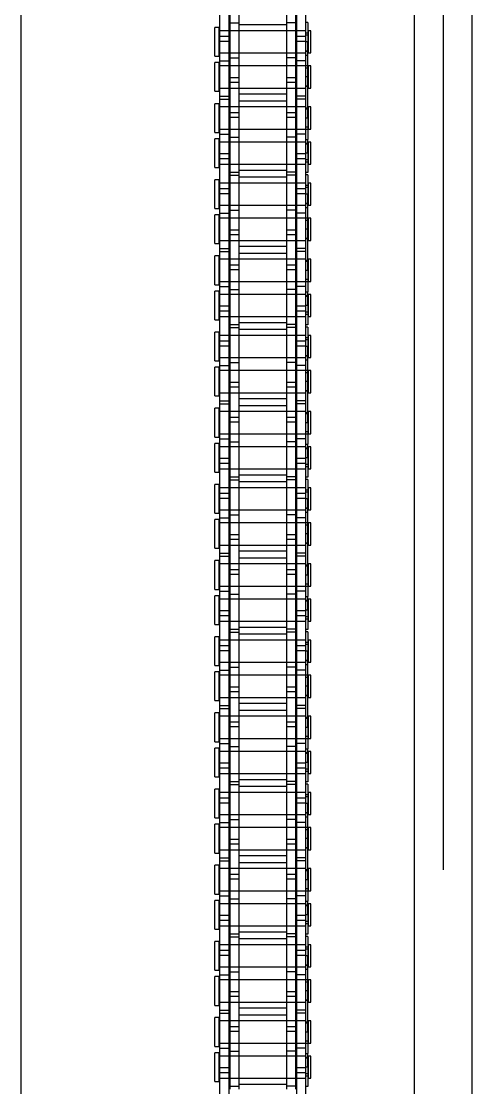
# Model space of a CAD drawing. Header units: metres. Extents: x 0 to 63075, y 0 to 44550.
# Drawn here: x 14315.1 to 14390.1, y 27746.5 to 27924.3 of the extents above; entities that cross this region are included whole.
import ezdxf

# ---------------------------------------------------------------- set-up
doc = ezdxf.new("R2010")
doc.units = ezdxf.units.M
doc.header["$LTSCALE"] = 75
doc.linetypes.add('HIDDEN2', pattern=[4.7625, 3.175, -1.5875])
for name, color, linetype in [('SDM', 7, 'Continuous'), ('SL4', 4, 'Continuous'), ('ST1', 7, 'HIDDEN2')]:
    doc.layers.add(name, color=color, linetype=linetype)

# ---------------------------------------------------------------- blocks, each defined once
blk = doc.blocks.new('A$Ca53c419a')
at = {"layer": 'SL4'}
for p, q in [((1009.76, 281.24), (2334.74, 281.24)), ((1009.76, 215.76), (2334.74, 215.76)), ((2334.74, 206.23), (1009.76, 206.23))]:
    blk.add_line(p, q, dxfattribs=at)
at = {"layer": 'ST1'}
for p, q in [((1346.93, 249), (1351.73, 249)), ((1346.93, 249), (1346.93, 248.34)), ((1351.73, 248.34), (1351.73, 249)), ((1352.78, 249), (1357.58, 249)), ((1352.78, 249), (1352.78, 248.34)), ((1357.58, 248.34), (1357.58, 249)), ((1359.63, 249), (1364.43, 249)), ((1359.63, 249), (1359.63, 248.34)), ((1364.43, 248.34), (1364.43, 249)), ((1365.48, 249), (1370.28, 249)), ((1365.48, 249), (1365.48, 248.34)), ((1370.28, 248.34), (1370.28, 249)), ((1372.33, 249), (1377.13, 249)), ((1372.33, 249), (1372.33, 248.34)), ((1377.13, 248.34), (1377.13, 249)), ((1378.18, 249), (1382.98, 249)), ((1378.18, 249), (1378.18, 248.34)), ((1382.98, 248.34), (1382.98, 249)), ((1385.03, 249), (1389.83, 249)), ((1385.03, 249), (1385.03, 248.34)), ((1389.83, 248.34), (1389.83, 249)), ((1390.88, 249), (1395.68, 249)), ((1390.88, 249), (1390.88, 248.34)), ((1395.68, 248.34), (1395.68, 249)), ((1397.73, 249), (1402.53, 249)), ((1397.73, 249), (1397.73, 248.34)), ((1402.53, 248.34), (1402.53, 249)), ((1403.58, 249), (1408.38, 249)), ((1403.58, 249), (1403.58, 248.34)), ((1408.38, 248.34), (1408.38, 249)), ((1410.43, 249), (1415.23, 249)), ((1410.43, 249), (1410.43, 248.34)), ((1415.23, 248.34), (1415.23, 249)), ((1416.28, 249), (1421.08, 249)), ((1416.28, 249), (1416.28, 248.34)), ((1421.08, 248.34), (1421.08, 249)), ((1423.13, 249), (1427.93, 249)), ((1423.13, 249), (1423.13, 248.34)), ((1427.93, 248.34), (1427.93, 249)), ((1428.98, 249), (1433.78, 249)), ((1428.98, 249), (1428.98, 248.34)), ((1433.78, 248.34), (1433.78, 249)), ((1435.83, 249), (1440.63, 249)), ((1435.83, 249), (1435.83, 248.34)), ((1440.63, 248.34), (1440.63, 249)), ((1441.68, 249), (1446.48, 249)), ((1441.68, 249), (1441.68, 248.34)), ((1446.48, 248.34), (1446.48, 249)), ((1448.53, 249), (1453.33, 249)), ((1448.53, 249), (1448.53, 248.34)), ((1453.33, 248.34), (1453.33, 249)), ((1454.38, 249), (1459.18, 249)), ((1454.38, 249), (1454.38, 248.34)), ((1459.18, 248.34), (1459.18, 249)), ((1461.23, 249), (1466.03, 249)), ((1461.23, 249), (1461.23, 248.34)), ((1466.03, 248.34), (1466.03, 249)), ((1467.08, 249), (1471.88, 249)), ((1467.08, 249), (1467.08, 248.34)), ((1471.88, 248.34), (1471.88, 249)), ((1473.93, 249), (1478.73, 249)), ((1473.93, 249), (1473.93, 248.34)), ((1478.73, 248.34), (1478.73, 249)), ((1479.78, 249), (1484.58, 249)), ((1479.78, 249), (1479.78, 248.34)), ((1484.58, 248.34), (1484.58, 249)), ((1486.63, 249), (1491.43, 249)), ((1486.63, 249), (1486.63, 248.34)), ((1491.43, 248.34), (1491.43, 249)), ((1492.48, 249), (1497.28, 249)), ((1492.48, 249), (1492.48, 248.34)), ((1497.28, 248.34), (1497.28, 249)), ((1499.33, 249), (1504.13, 249)), ((1499.33, 249), (1499.33, 248.34)), ((1504.13, 248.34), (1504.13, 249)), ((1505.18, 249), (1509.97, 249)), ((1505.18, 249), (1505.18, 248.34)), ((1509.97, 248.34), (1509.97, 249)), ((1512.03, 249), (1516.83, 249)), ((1512.03, 249), (1512.03, 248.34)), ((1516.83, 248.34), (1516.83, 249)), ((1517.88, 249), (1522.67, 249)), ((1517.88, 249), (1517.88, 248.34)), ((1522.67, 248.34), (1522.67, 249)), ((1339.3, 248.16), (1348.4, 248.16)), ((1351.73, 248.34), (1346.93, 248.34)), ((1347.48, 248.34), (1347.48, 233.84)), ((1347.48, 248.16), (1347.48, 246.64)), ((1348.4, 248.16), (1349.26, 248.16)), ((1348.4, 246.64), (1348.4, 248.16)), ((1349.26, 248.16), (1358.35, 248.16)), ((1349.26, 248.16), (1349.26, 246.64)), ((1351.17, 233.84), (1351.17, 248.34)), ((1351.17, 246.64), (1351.17, 248.16)), ((1352.5, 248.16), (1352.5, 246.64)), ((1357.58, 248.34), (1352.78, 248.34)), ((1353.33, 248.34), (1353.33, 233.84)), ((1353.33, 248.16), (1353.33, 246.64)), ((1357.02, 233.84), (1357.02, 248.34)), ((1357.02, 246.64), (1357.02, 248.16)), ((1358.35, 248.16), (1358.35, 246.64)), ((1358.35, 248.16), (1364.7, 248.16)), ((1358.85, 248.16), (1358.85, 246.64)), ((1364.43, 248.34), (1359.63, 248.34)), ((1360.18, 248.34), (1360.18, 233.84)), ((1360.18, 248.16), (1360.18, 246.64)), ((1363.87, 233.84), (1363.87, 248.34)), ((1363.87, 246.64), (1363.87, 248.16)), ((1364.7, 248.16), (1364.7, 246.64)), ((1364.7, 248.16), (1373.8, 248.16)), ((1370.28, 248.34), (1365.48, 248.34)), ((1366.03, 248.34), (1366.03, 233.84)), ((1366.03, 248.16), (1366.03, 246.64)), ((1367.95, 246.64), (1367.95, 248.16)), ((1368.81, 248.16), (1368.81, 246.64)), ((1369.72, 233.84), (1369.72, 248.34)), ((1369.72, 246.64), (1369.72, 248.16)), ((1377.13, 248.34), (1372.33, 248.34)), ((1372.88, 248.34), (1372.88, 233.84)), ((1372.88, 248.16), (1372.88, 246.64)), ((1373.8, 248.16), (1374.66, 248.16)), ((1373.8, 246.64), (1373.8, 248.16)), ((1374.66, 248.16), (1383.75, 248.16)), ((1374.66, 248.16), (1374.66, 246.64)), ((1376.57, 233.84), (1376.57, 248.34)), ((1376.57, 246.64), (1376.57, 248.16)), ((1377.9, 248.16), (1377.9, 246.64)), ((1382.98, 248.34), (1378.18, 248.34)), ((1378.73, 248.34), (1378.73, 233.84)), ((1378.73, 248.16), (1378.73, 246.64)), ((1382.42, 233.84), (1382.42, 248.34)), ((1382.42, 246.64), (1382.42, 248.16)), ((1383.75, 248.16), (1383.75, 246.64)), ((1383.75, 248.16), (1390.1, 248.16)), ((1384.25, 248.16), (1384.25, 246.64)), ((1389.83, 248.34), (1385.03, 248.34)), ((1385.58, 248.34), (1385.58, 233.84)), ((1385.58, 248.16), (1385.58, 246.64)), ((1389.27, 233.84), (1389.27, 248.34)), ((1389.27, 246.64), (1389.27, 248.16)), ((1390.1, 248.16), (1390.1, 246.64)), ((1390.1, 248.16), (1399.2, 248.16)), ((1395.68, 248.34), (1390.88, 248.34)), ((1391.43, 248.34), (1391.43, 233.84)), ((1391.43, 248.16), (1391.43, 246.64)), ((1393.35, 246.64), (1393.35, 248.16)), ((1394.21, 248.16), (1394.21, 246.64)), ((1395.12, 233.84), (1395.12, 248.34)), ((1395.12, 246.64), (1395.12, 248.16)), ((1402.53, 248.34), (1397.73, 248.34)), ((1398.28, 248.34), (1398.28, 233.84)), ((1398.28, 248.16), (1398.28, 246.64)), ((1399.2, 248.16), (1400.06, 248.16)), ((1399.2, 246.64), (1399.2, 248.16)), ((1400.06, 248.16), (1409.15, 248.16)), ((1400.06, 248.16), (1400.06, 246.64)), ((1401.97, 233.84), (1401.97, 248.34)), ((1401.97, 246.64), (1401.97, 248.16)), ((1403.3, 248.16), (1403.3, 246.64)), ((1408.38, 248.34), (1403.58, 248.34)), ((1404.13, 248.34), (1404.13, 233.84)), ((1404.13, 248.16), (1404.13, 246.64)), ((1407.82, 233.84), (1407.82, 248.34)), ((1407.82, 246.64), (1407.82, 248.16)), ((1409.15, 248.16), (1409.15, 246.64)), ((1409.15, 248.16), (1415.5, 248.16)), ((1409.65, 248.16), (1409.65, 246.64)), ((1415.23, 248.34), (1410.43, 248.34)), ((1410.98, 248.34), (1410.98, 233.84)), ((1410.98, 248.16), (1410.98, 246.64)), ((1414.67, 233.84), (1414.67, 248.34)), ((1414.67, 246.64), (1414.67, 248.16)), ((1415.5, 248.16), (1415.5, 246.64)), ((1415.5, 248.16), (1424.6, 248.16)), ((1421.08, 248.34), (1416.28, 248.34)), ((1416.83, 248.34), (1416.83, 233.84)), ((1416.83, 248.16), (1416.83, 246.64)), ((1418.75, 246.64), (1418.75, 248.16)), ((1419.61, 248.16), (1419.61, 246.64)), ((1420.52, 233.84), (1420.52, 248.34)), ((1420.52, 246.64), (1420.52, 248.16)), ((1427.93, 248.34), (1423.13, 248.34)), ((1423.68, 248.34), (1423.68, 233.84)), ((1423.68, 248.16), (1423.68, 246.64)), ((1424.6, 248.16), (1425.46, 248.16)), ((1424.6, 246.64), (1424.6, 248.16)), ((1425.46, 248.16), (1434.55, 248.16)), ((1425.46, 248.16), (1425.46, 246.64)), ((1427.37, 233.84), (1427.37, 248.34)), ((1427.37, 246.64), (1427.37, 248.16)), ((1428.7, 248.16), (1428.7, 246.64)), ((1433.78, 248.34), (1428.98, 248.34)), ((1429.53, 248.34), (1429.53, 233.84)), ((1429.53, 248.16), (1429.53, 246.64)), ((1433.22, 233.84), (1433.22, 248.34)), ((1433.22, 246.64), (1433.22, 248.16)), ((1434.55, 248.16), (1434.55, 246.64)), ((1434.55, 248.16), (1440.9, 248.16)), ((1435.05, 248.16), (1435.05, 246.64)), ((1440.63, 248.34), (1435.83, 248.34)), ((1436.38, 248.34), (1436.38, 233.84)), ((1436.38, 248.16), (1436.38, 246.64)), ((1440.07, 233.84), (1440.07, 248.34)), ((1440.07, 246.64), (1440.07, 248.16)), ((1440.9, 248.16), (1440.9, 246.64)), ((1440.9, 248.16), (1450, 248.16)), ((1446.48, 248.34), (1441.68, 248.34)), ((1442.23, 248.34), (1442.23, 233.84)), ((1442.23, 248.16), (1442.23, 246.64)), ((1444.15, 246.64), (1444.15, 248.16)), ((1445.01, 248.16), (1445.01, 246.64)), ((1445.92, 233.84), (1445.92, 248.34)), ((1445.92, 246.64), (1445.92, 248.16)), ((1453.33, 248.34), (1448.53, 248.34)), ((1449.08, 248.34), (1449.08, 233.84)), ((1449.08, 248.16), (1449.08, 246.64)), ((1450, 248.16), (1450.86, 248.16)), ((1450, 246.64), (1450, 248.16)), ((1450.86, 248.16), (1459.95, 248.16)), ((1450.86, 248.16), (1450.86, 246.64)), ((1452.77, 233.84), (1452.77, 248.34)), ((1452.77, 246.64), (1452.77, 248.16)), ((1454.1, 248.16), (1454.1, 246.64)), ((1459.18, 248.34), (1454.38, 248.34)), ((1454.93, 248.34), (1454.93, 233.84)), ((1454.93, 248.16), (1454.93, 246.64)), ((1458.62, 233.84), (1458.62, 248.34)), ((1458.62, 246.64), (1458.62, 248.16)), ((1459.95, 248.16), (1459.95, 246.64)), ((1459.95, 248.16), (1466.3, 248.16)), ((1460.45, 248.16), (1460.45, 246.64)), ((1466.03, 248.34), (1461.23, 248.34)), ((1461.78, 248.34), (1461.78, 233.84)), ((1461.78, 248.16), (1461.78, 246.64)), ((1465.47, 233.84), (1465.47, 248.34)), ((1465.47, 246.64), (1465.47, 248.16)), ((1466.3, 248.16), (1466.3, 246.64)), ((1466.3, 248.16), (1475.4, 248.16)), ((1471.88, 248.34), (1467.08, 248.34)), ((1467.63, 248.34), (1467.63, 233.84)), ((1467.63, 248.16), (1467.63, 246.64)), ((1469.55, 246.64), (1469.55, 248.16)), ((1470.41, 248.16), (1470.41, 246.64)), ((1471.32, 233.84), (1471.32, 248.34)), ((1471.32, 246.64), (1471.32, 248.16)), ((1478.73, 248.34), (1473.93, 248.34)), ((1474.48, 248.34), (1474.48, 233.84)), ((1474.48, 248.16), (1474.48, 246.64)), ((1475.4, 248.16), (1476.26, 248.16)), ((1475.4, 246.64), (1475.4, 248.16)), ((1476.26, 248.16), (1485.35, 248.16)), ((1476.26, 248.16), (1476.26, 246.64)), ((1478.17, 233.84), (1478.17, 248.34)), ((1478.17, 246.64), (1478.17, 248.16)), ((1479.5, 248.16), (1479.5, 246.64)), ((1484.58, 248.34), (1479.78, 248.34)), ((1480.33, 248.34), (1480.33, 233.84)), ((1480.33, 248.16), (1480.33, 246.64)), ((1484.02, 233.84), (1484.02, 248.34)), ((1484.02, 246.64), (1484.02, 248.16)), ((1485.35, 248.16), (1485.35, 246.64)), ((1485.35, 248.16), (1491.7, 248.16)), ((1485.85, 248.16), (1485.85, 246.64)), ((1491.43, 248.34), (1486.63, 248.34)), ((1487.18, 248.34), (1487.18, 233.84)), ((1487.18, 248.16), (1487.18, 246.64)), ((1490.87, 233.84), (1490.87, 248.34)), ((1490.87, 246.64), (1490.87, 248.16)), ((1491.7, 248.16), (1491.7, 246.64)), ((1491.7, 248.16), (1500.8, 248.16)), ((1497.28, 248.34), (1492.48, 248.34)), ((1493.03, 248.34), (1493.03, 233.84)), ((1493.03, 248.16), (1493.03, 246.64)), ((1494.95, 246.64), (1494.95, 248.16)), ((1495.81, 248.16), (1495.81, 246.64)), ((1496.72, 233.84), (1496.72, 248.34)), ((1496.72, 246.64), (1496.72, 248.16)), ((1504.13, 248.34), (1499.33, 248.34)), ((1499.88, 248.34), (1499.88, 233.84)), ((1499.88, 248.16), (1499.88, 246.64)), ((1500.8, 248.16), (1501.66, 248.16)), ((1500.8, 246.64), (1500.8, 248.16)), ((1501.66, 248.16), (1510.75, 248.16)), ((1501.66, 248.16), (1501.66, 246.64)), ((1503.57, 233.84), (1503.57, 248.34)), ((1503.57, 246.64), (1503.57, 248.16)), ((1504.9, 248.16), (1504.9, 246.64)), ((1509.97, 248.34), (1505.18, 248.34)), ((1505.73, 248.34), (1505.73, 233.84)), ((1505.73, 248.16), (1505.73, 246.64)), ((1509.42, 233.84), (1509.42, 248.34)), ((1509.42, 246.64), (1509.42, 248.16)), ((1510.75, 248.16), (1510.75, 246.64)), ((1510.75, 248.16), (1517.1, 248.16)), ((1511.25, 248.16), (1511.25, 246.64)), ((1516.83, 248.34), (1512.03, 248.34)), ((1512.58, 248.34), (1512.58, 233.84)), ((1512.58, 248.16), (1512.58, 246.64)), ((1516.27, 233.84), (1516.27, 248.34)), ((1516.27, 246.64), (1516.27, 248.16)), ((1517.1, 248.16), (1517.1, 246.64)), ((1517.1, 248.16), (1526.2, 248.16)), ((1522.67, 248.34), (1517.88, 248.34)), ((1518.43, 248.34), (1518.43, 233.84)), ((1518.43, 248.16), (1518.43, 246.64)), ((1520.35, 246.64), (1520.35, 248.16)), ((1521.21, 248.16), (1521.21, 246.64)), ((1522.12, 233.84), (1522.12, 248.34)), ((1522.12, 246.64), (1522.12, 248.16)), ((1339.3, 246.64), (1348.4, 246.64)), ((1345.65, 246.48), (1352, 246.48)), ((1346.15, 246.48), (1346.15, 244.96)), ((1347.48, 246.48), (1347.48, 244.96)), ((1348.4, 246.64), (1349.26, 246.64)), ((1349.26, 246.64), (1358.35, 246.64)), ((1351.17, 244.96), (1351.17, 246.48)), ((1352, 246.48), (1352, 244.96)), ((1352, 246.48), (1361.1, 246.48)), ((1353.33, 246.48), (1353.33, 244.96)), ((1355.25, 244.96), (1355.25, 246.48)), ((1356.11, 246.48), (1356.11, 244.96)), ((1357.02, 244.96), (1357.02, 246.48)), ((1358.35, 246.64), (1364.7, 246.64)), ((1360.18, 246.48), (1360.18, 244.96)), ((1361.1, 246.48), (1361.96, 246.48)), ((1361.1, 244.96), (1361.1, 246.48)), ((1361.96, 246.48), (1371.05, 246.48)), ((1361.96, 246.48), (1361.96, 244.96)), ((1363.87, 244.96), (1363.87, 246.48)), ((1364.7, 246.64), (1373.8, 246.64)), ((1365.2, 246.48), (1365.2, 244.96)), ((1366.03, 246.48), (1366.03, 244.96)), ((1369.72, 244.96), (1369.72, 246.48)), ((1371.05, 246.48), (1371.05, 244.96)), ((1371.05, 246.48), (1377.4, 246.48)), ((1371.55, 246.48), (1371.55, 244.96)), ((1372.88, 246.48), (1372.88, 244.96)), ((1373.8, 246.64), (1374.66, 246.64)), ((1374.66, 246.64), (1383.75, 246.64)), ((1376.57, 244.96), (1376.57, 246.48)), ((1377.4, 246.48), (1377.4, 244.96)), ((1377.4, 246.48), (1386.5, 246.48)), ((1378.73, 246.48), (1378.73, 244.96)), ((1380.65, 244.96), (1380.65, 246.48)), ((1381.51, 246.48), (1381.51, 244.96)), ((1382.42, 244.96), (1382.42, 246.48)), ((1383.75, 246.64), (1390.1, 246.64)), ((1385.58, 246.48), (1385.58, 244.96)), ((1386.5, 246.48), (1387.36, 246.48)), ((1386.5, 244.96), (1386.5, 246.48)), ((1387.36, 246.48), (1396.45, 246.48)), ((1387.36, 246.48), (1387.36, 244.96)), ((1389.27, 244.96), (1389.27, 246.48)), ((1390.1, 246.64), (1399.2, 246.64)), ((1390.6, 246.48), (1390.6, 244.96)), ((1391.43, 246.48), (1391.43, 244.96)), ((1395.12, 244.96), (1395.12, 246.48)), ((1396.45, 246.48), (1396.45, 244.96)), ((1396.45, 246.48), (1402.8, 246.48)), ((1396.95, 246.48), (1396.95, 244.96)), ((1398.28, 246.48), (1398.28, 244.96)), ((1399.2, 246.64), (1400.06, 246.64)), ((1400.06, 246.64), (1409.15, 246.64)), ((1401.97, 244.96), (1401.97, 246.48)), ((1402.8, 246.48), (1402.8, 244.96)), ((1402.8, 246.48), (1411.9, 246.48)), ((1404.13, 246.48), (1404.13, 244.96)), ((1406.05, 244.96), (1406.05, 246.48)), ((1406.91, 246.48), (1406.91, 244.96)), ((1407.82, 244.96), (1407.82, 246.48)), ((1409.15, 246.64), (1415.5, 246.64)), ((1410.98, 246.48), (1410.98, 244.96)), ((1411.9, 246.48), (1412.76, 246.48)), ((1411.9, 244.96), (1411.9, 246.48)), ((1412.76, 246.48), (1421.85, 246.48)), ((1412.76, 246.48), (1412.76, 244.96)), ((1414.67, 244.96), (1414.67, 246.48)), ((1415.5, 246.64), (1424.6, 246.64)), ((1416, 246.48), (1416, 244.96)), ((1416.83, 246.48), (1416.83, 244.96)), ((1420.52, 244.96), (1420.52, 246.48)), ((1421.85, 246.48), (1421.85, 244.96)), ((1421.85, 246.48), (1428.2, 246.48)), ((1422.35, 246.48), (1422.35, 244.96)), ((1423.68, 246.48), (1423.68, 244.96)), ((1424.6, 246.64), (1425.46, 246.64)), ((1425.46, 246.64), (1434.55, 246.64)), ((1427.37, 244.96), (1427.37, 246.48)), ((1428.2, 246.48), (1428.2, 244.96)), ((1428.2, 246.48), (1437.3, 246.48)), ((1429.53, 246.48), (1429.53, 244.96)), ((1431.45, 244.96), (1431.45, 246.48)), ((1432.31, 246.48), (1432.31, 244.96)), ((1433.22, 244.96), (1433.22, 246.48)), ((1434.55, 246.64), (1440.9, 246.64)), ((1436.38, 246.48), (1436.38, 244.96)), ((1437.3, 246.48), (1438.16, 246.48)), ((1437.3, 244.96), (1437.3, 246.48)), ((1438.16, 246.48), (1447.25, 246.48)), ((1438.16, 246.48), (1438.16, 244.96)), ((1440.07, 244.96), (1440.07, 246.48)), ((1440.9, 246.64), (1450, 246.64)), ((1441.4, 246.48), (1441.4, 244.96)), ((1442.23, 246.48), (1442.23, 244.96)), ((1445.92, 244.96), (1445.92, 246.48)), ((1447.25, 246.48), (1447.25, 244.96)), ((1447.25, 246.48), (1453.6, 246.48)), ((1447.75, 246.48), (1447.75, 244.96)), ((1449.08, 246.48), (1449.08, 244.96)), ((1450, 246.64), (1450.86, 246.64)), ((1450.86, 246.64), (1459.95, 246.64)), ((1452.77, 244.96), (1452.77, 246.48)), ((1453.6, 246.48), (1453.6, 244.96)), ((1453.6, 246.48), (1462.7, 246.48)), ((1454.93, 246.48), (1454.93, 244.96)), ((1456.85, 244.96), (1456.85, 246.48)), ((1457.71, 246.48), (1457.71, 244.96)), ((1458.62, 244.96), (1458.62, 246.48)), ((1459.95, 246.64), (1466.3, 246.64)), ((1461.78, 246.48), (1461.78, 244.96)), ((1462.7, 246.48), (1463.56, 246.48)), ((1462.7, 244.96), (1462.7, 246.48)), ((1463.56, 246.48), (1472.65, 246.48)), ((1463.56, 246.48), (1463.56, 244.96)), ((1465.47, 244.96), (1465.47, 246.48)), ((1466.3, 246.64), (1475.4, 246.64)), ((1466.8, 246.48), (1466.8, 244.96)), ((1467.63, 246.48), (1467.63, 244.96)), ((1471.32, 244.96), (1471.32, 246.48)), ((1472.65, 246.48), (1472.65, 244.96)), ((1472.65, 246.48), (1479, 246.48)), ((1473.15, 246.48), (1473.15, 244.96)), ((1474.48, 246.48), (1474.48, 244.96)), ((1475.4, 246.64), (1476.26, 246.64)), ((1476.26, 246.64), (1485.35, 246.64)), ((1478.17, 244.96), (1478.17, 246.48)), ((1479, 246.48), (1479, 244.96)), ((1479, 246.48), (1488.1, 246.48)), ((1480.33, 246.48), (1480.33, 244.96)), ((1482.25, 244.96), (1482.25, 246.48)), ((1483.11, 246.48), (1483.11, 244.96)), ((1484.02, 244.96), (1484.02, 246.48)), ((1485.35, 246.64), (1491.7, 246.64)), ((1487.18, 246.48), (1487.18, 244.96)), ((1488.1, 246.48), (1488.96, 246.48)), ((1488.1, 244.96), (1488.1, 246.48)), ((1488.96, 246.48), (1498.05, 246.48)), ((1488.96, 246.48), (1488.96, 244.96)), ((1490.87, 244.96), (1490.87, 246.48)), ((1491.7, 246.64), (1500.8, 246.64)), ((1492.2, 246.48), (1492.2, 244.96)), ((1493.03, 246.48), (1493.03, 244.96)), ((1496.72, 244.96), (1496.72, 246.48)), ((1498.05, 246.48), (1498.05, 244.96)), ((1498.05, 246.48), (1504.4, 246.48)), ((1498.55, 246.48), (1498.55, 244.96)), ((1499.88, 246.48), (1499.88, 244.96)), ((1500.8, 246.64), (1501.66, 246.64)), ((1501.66, 246.64), (1510.75, 246.64)), ((1503.57, 244.96), (1503.57, 246.48)), ((1504.4, 246.48), (1504.4, 244.96)), ((1504.4, 246.48), (1513.5, 246.48)), ((1505.73, 246.48), (1505.73, 244.96)), ((1507.65, 244.96), (1507.65, 246.48)), ((1508.51, 246.48), (1508.51, 244.96)), ((1509.42, 244.96), (1509.42, 246.48)), ((1510.75, 246.64), (1517.1, 246.64)), ((1512.58, 246.48), (1512.58, 244.96)), ((1513.5, 246.48), (1514.36, 246.48)), ((1513.5, 244.96), (1513.5, 246.48)), ((1514.36, 246.48), (1523.45, 246.48)), ((1514.36, 246.48), (1514.36, 244.96)), ((1516.27, 244.96), (1516.27, 246.48)), ((1517.1, 246.64), (1526.2, 246.64)), ((1517.6, 246.48), (1517.6, 244.96)), ((1518.43, 246.48), (1518.43, 244.96)), ((1522.12, 244.96), (1522.12, 246.48)), ((1523.45, 246.48), (1523.45, 244.96)), ((1523.45, 246.48), (1529.8, 246.48)), ((1345.65, 244.96), (1352, 244.96)), ((1346.44, 237.03), (1346.44, 244.96)), ((1347.48, 244.96), (1347.48, 237.03)), ((1351.17, 237.03), (1351.17, 244.96)), ((1351.22, 244.96), (1351.22, 237.03)), ((1352, 244.96), (1361.1, 244.96)), ((1353.29, 237.03), (1353.29, 244.96)), ((1353.33, 244.96), (1353.33, 237.03)), ((1357.02, 237.03), (1357.02, 244.96)), ((1358.07, 244.96), (1358.07, 237.03)), ((1359.14, 237.03), (1359.14, 244.96)), ((1360.18, 244.96), (1360.18, 237.03)), ((1361.1, 244.96), (1361.96, 244.96)), ((1361.96, 244.96), (1371.05, 244.96)), ((1363.87, 237.03), (1363.87, 244.96)), ((1363.92, 244.96), (1363.92, 237.03)), ((1365.99, 237.03), (1365.99, 244.96)), ((1366.03, 244.96), (1366.03, 237.03)), ((1369.72, 237.03), (1369.72, 244.96)), ((1370.77, 244.96), (1370.77, 237.03)), ((1371.05, 244.96), (1377.4, 244.96)), ((1371.84, 237.03), (1371.84, 244.96)), ((1372.88, 244.96), (1372.88, 237.03)), ((1376.57, 237.03), (1376.57, 244.96)), ((1376.62, 244.96), (1376.62, 237.03)), ((1377.4, 244.96), (1386.5, 244.96)), ((1378.69, 237.03), (1378.69, 244.96)), ((1378.73, 244.96), (1378.73, 237.03)), ((1382.42, 237.03), (1382.42, 244.96)), ((1383.47, 244.96), (1383.47, 237.03)), ((1384.54, 237.03), (1384.54, 244.96)), ((1385.58, 244.96), (1385.58, 237.03)), ((1386.5, 244.96), (1387.36, 244.96)), ((1387.36, 244.96), (1396.45, 244.96)), ((1389.27, 237.03), (1389.27, 244.96)), ((1389.32, 244.96), (1389.32, 237.03)), ((1391.39, 237.03), (1391.39, 244.96)), ((1391.43, 244.96), (1391.43, 237.03)), ((1395.12, 237.03), (1395.12, 244.96)), ((1396.17, 244.96), (1396.17, 237.03)), ((1396.45, 244.96), (1402.8, 244.96)), ((1397.24, 237.03), (1397.24, 244.96)), ((1398.28, 244.96), (1398.28, 237.03)), ((1401.97, 237.03), (1401.97, 244.96)), ((1402.02, 244.96), (1402.02, 237.03)), ((1402.8, 244.96), (1411.9, 244.96)), ((1404.09, 237.03), (1404.09, 244.96)), ((1404.13, 244.96), (1404.13, 237.03)), ((1407.82, 237.03), (1407.82, 244.96)), ((1408.87, 244.96), (1408.87, 237.03)), ((1409.94, 237.03), (1409.94, 244.96)), ((1410.98, 244.96), (1410.98, 237.03)), ((1411.9, 244.96), (1412.76, 244.96)), ((1412.76, 244.96), (1421.85, 244.96)), ((1414.67, 237.03), (1414.67, 244.96)), ((1414.72, 244.96), (1414.72, 237.03)), ((1416.79, 237.03), (1416.79, 244.96)), ((1416.83, 244.96), (1416.83, 237.03)), ((1420.52, 237.03), (1420.52, 244.96)), ((1421.57, 244.96), (1421.57, 237.03)), ((1421.85, 244.96), (1428.2, 244.96)), ((1422.64, 237.03), (1422.64, 244.96)), ((1423.68, 244.96), (1423.68, 237.03)), ((1427.37, 237.03), (1427.37, 244.96)), ((1427.42, 244.96), (1427.42, 237.03)), ((1428.2, 244.96), (1437.3, 244.96)), ((1429.49, 237.03), (1429.49, 244.96)), ((1429.53, 244.96), (1429.53, 237.03)), ((1433.22, 237.03), (1433.22, 244.96)), ((1434.27, 244.96), (1434.27, 237.03)), ((1435.34, 237.03), (1435.34, 244.96)), ((1436.38, 244.96), (1436.38, 237.03)), ((1437.3, 244.96), (1438.16, 244.96)), ((1438.16, 244.96), (1447.25, 244.96)), ((1440.07, 237.03), (1440.07, 244.96)), ((1440.12, 244.96), (1440.12, 237.03)), ((1442.19, 237.03), (1442.19, 244.96)), ((1442.23, 244.96), (1442.23, 237.03)), ((1445.92, 237.03), (1445.92, 244.96)), ((1446.97, 244.96), (1446.97, 237.03)), ((1447.25, 244.96), (1453.6, 244.96)), ((1448.04, 237.03), (1448.04, 244.96)), ((1449.08, 244.96), (1449.08, 237.03)), ((1452.77, 237.03), (1452.77, 244.96)), ((1452.82, 244.96), (1452.82, 237.03)), ((1453.6, 244.96), (1462.7, 244.96)), ((1454.89, 237.03), (1454.89, 244.96)), ((1454.93, 244.96), (1454.93, 237.03)), ((1458.62, 237.03), (1458.62, 244.96)), ((1459.67, 244.96), (1459.67, 237.03)), ((1460.74, 237.03), (1460.74, 244.96)), ((1461.78, 244.96), (1461.78, 237.03)), ((1462.7, 244.96), (1463.56, 244.96)), ((1463.56, 244.96), (1472.65, 244.96)), ((1465.47, 237.03), (1465.47, 244.96)), ((1465.52, 244.96), (1465.52, 237.03)), ((1467.59, 237.03), (1467.59, 244.96)), ((1467.63, 244.96), (1467.63, 237.03)), ((1471.32, 237.03), (1471.32, 244.96)), ((1472.37, 244.96), (1472.37, 237.03)), ((1472.65, 244.96), (1479, 244.96)), ((1473.44, 237.03), (1473.44, 244.96)), ((1474.48, 244.96), (1474.48, 237.03)), ((1478.17, 237.03), (1478.17, 244.96)), ((1478.22, 244.96), (1478.22, 237.03)), ((1479, 244.96), (1488.1, 244.96)), ((1480.29, 237.03), (1480.29, 244.96)), ((1480.33, 244.96), (1480.33, 237.03)), ((1484.02, 237.03), (1484.02, 244.96)), ((1485.07, 244.96), (1485.07, 237.03)), ((1486.14, 237.03), (1486.14, 244.96)), ((1487.18, 244.96), (1487.18, 237.03)), ((1488.1, 244.96), (1488.96, 244.96)), ((1488.96, 244.96), (1498.05, 244.96)), ((1490.87, 237.03), (1490.87, 244.96)), ((1490.92, 244.96), (1490.92, 237.03)), ((1492.99, 237.03), (1492.99, 244.96)), ((1493.03, 244.96), (1493.03, 237.03)), ((1496.72, 237.03), (1496.72, 244.96)), ((1497.77, 244.96), (1497.77, 237.03)), ((1498.05, 244.96), (1504.4, 244.96)), ((1498.84, 237.03), (1498.84, 244.96)), ((1499.88, 244.96), (1499.88, 237.03)), ((1503.57, 237.03), (1503.57, 244.96)), ((1503.62, 244.96), (1503.62, 237.03)), ((1504.4, 244.96), (1513.5, 244.96)), ((1505.69, 237.03), (1505.69, 244.96)), ((1505.73, 244.96), (1505.73, 237.03)), ((1509.42, 237.03), (1509.42, 244.96)), ((1510.47, 244.96), (1510.47, 237.03)), ((1511.54, 237.03), (1511.54, 244.96)), ((1512.58, 244.96), (1512.58, 237.03)), ((1513.5, 244.96), (1514.36, 244.96)), ((1514.36, 244.96), (1523.45, 244.96)), ((1516.27, 237.03), (1516.27, 244.96)), ((1516.32, 244.96), (1516.32, 237.03)), ((1518.39, 237.03), (1518.39, 244.96)), ((1518.43, 244.96), (1518.43, 237.03)), ((1522.12, 237.03), (1522.12, 244.96)), ((1523.17, 244.96), (1523.17, 237.03)), ((1523.45, 244.96), (1529.8, 244.96)), ((1345.65, 237.03), (1352, 237.03)), ((1346.15, 235.51), (1346.15, 237.03)), ((1347.48, 237.03), (1347.48, 235.51)), ((1351.17, 235.51), (1351.17, 237.03)), ((1352, 235.51), (1352, 237.03)), ((1352, 237.03), (1361.1, 237.03)), ((1353.33, 237.03), (1353.33, 235.51)), ((1355.25, 235.51), (1355.25, 237.03)), ((1356.11, 237.03), (1356.11, 235.51)), ((1357.02, 235.51), (1357.02, 237.03)), ((1360.18, 237.03), (1360.18, 235.51)), ((1361.1, 237.03), (1361.96, 237.03)), ((1361.1, 235.51), (1361.1, 237.03)), ((1361.96, 237.03), (1371.05, 237.03)), ((1361.96, 237.03), (1361.96, 235.51)), ((1363.87, 235.51), (1363.87, 237.03)), ((1365.2, 235.51), (1365.2, 237.03)), ((1366.03, 237.03), (1366.03, 235.51)), ((1369.72, 235.51), (1369.72, 237.03)), ((1371.05, 235.51), (1371.05, 237.03)), ((1371.05, 237.03), (1377.4, 237.03)), ((1371.55, 235.51), (1371.55, 237.03)), ((1372.88, 237.03), (1372.88, 235.51)), ((1376.57, 235.51), (1376.57, 237.03)), ((1377.4, 235.51), (1377.4, 237.03)), ((1377.4, 237.03), (1386.5, 237.03)), ((1378.73, 237.03), (1378.73, 235.51)), ((1380.65, 235.51), (1380.65, 237.03)), ((1381.51, 237.03), (1381.51, 235.51)), ((1382.42, 235.51), (1382.42, 237.03)), ((1385.58, 237.03), (1385.58, 235.51)), ((1386.5, 237.03), (1387.36, 237.03)), ((1386.5, 235.51), (1386.5, 237.03)), ((1387.36, 237.03), (1396.45, 237.03)), ((1387.36, 237.03), (1387.36, 235.51)), ((1389.27, 235.51), (1389.27, 237.03)), ((1390.6, 235.51), (1390.6, 237.03)), ((1391.43, 237.03), (1391.43, 235.51)), ((1395.12, 235.51), (1395.12, 237.03)), ((1396.45, 235.51), (1396.45, 237.03)), ((1396.45, 237.03), (1402.8, 237.03)), ((1396.95, 235.51), (1396.95, 237.03)), ((1398.28, 237.03), (1398.28, 235.51)), ((1401.97, 235.51), (1401.97, 237.03)), ((1402.8, 235.51), (1402.8, 237.03)), ((1402.8, 237.03), (1411.9, 237.03)), ((1404.13, 237.03), (1404.13, 235.51)), ((1406.05, 235.51), (1406.05, 237.03)), ((1406.91, 237.03), (1406.91, 235.51)), ((1407.82, 235.51), (1407.82, 237.03)), ((1410.98, 237.03), (1410.98, 235.51)), ((1411.9, 237.03), (1412.76, 237.03)), ((1411.9, 235.51), (1411.9, 237.03)), ((1412.76, 237.03), (1421.85, 237.03)), ((1412.76, 237.03), (1412.76, 235.51)), ((1414.67, 235.51), (1414.67, 237.03)), ((1416, 235.51), (1416, 237.03)), ((1416.83, 237.03), (1416.83, 235.51)), ((1420.52, 235.51), (1420.52, 237.03)), ((1421.85, 235.51), (1421.85, 237.03)), ((1421.85, 237.03), (1428.2, 237.03)), ((1422.35, 235.51), (1422.35, 237.03)), ((1423.68, 237.03), (1423.68, 235.51)), ((1427.37, 235.51), (1427.37, 237.03)), ((1428.2, 235.51), (1428.2, 237.03)), ((1428.2, 237.03), (1437.3, 237.03)), ((1429.53, 237.03), (1429.53, 235.51)), ((1431.45, 235.51), (1431.45, 237.03)), ((1432.31, 237.03), (1432.31, 235.51)), ((1433.22, 235.51), (1433.22, 237.03)), ((1436.38, 237.03), (1436.38, 235.51)), ((1437.3, 237.03), (1438.16, 237.03)), ((1437.3, 235.51), (1437.3, 237.03)), ((1438.16, 237.03), (1447.25, 237.03)), ((1438.16, 237.03), (1438.16, 235.51)), ((1440.07, 235.51), (1440.07, 237.03)), ((1441.4, 235.51), (1441.4, 237.03)), ((1442.23, 237.03), (1442.23, 235.51)), ((1445.92, 235.51), (1445.92, 237.03)), ((1447.25, 235.51), (1447.25, 237.03)), ((1447.25, 237.03), (1453.6, 237.03)), ((1447.75, 235.51), (1447.75, 237.03)), ((1449.08, 237.03), (1449.08, 235.51)), ((1452.77, 235.51), (1452.77, 237.03)), ((1453.6, 235.51), (1453.6, 237.03)), ((1453.6, 237.03), (1462.7, 237.03)), ((1454.93, 237.03), (1454.93, 235.51)), ((1456.85, 235.51), (1456.85, 237.03)), ((1457.71, 237.03), (1457.71, 235.51)), ((1458.62, 235.51), (1458.62, 237.03)), ((1461.78, 237.03), (1461.78, 235.51)), ((1462.7, 237.03), (1463.56, 237.03)), ((1462.7, 235.51), (1462.7, 237.03)), ((1463.56, 237.03), (1472.65, 237.03)), ((1463.56, 237.03), (1463.56, 235.51)), ((1465.47, 235.51), (1465.47, 237.03)), ((1466.8, 235.51), (1466.8, 237.03)), ((1467.63, 237.03), (1467.63, 235.51)), ((1471.32, 235.51), (1471.32, 237.03)), ((1472.65, 235.51), (1472.65, 237.03)), ((1472.65, 237.03), (1479, 237.03)), ((1473.15, 235.51), (1473.15, 237.03)), ((1474.48, 237.03), (1474.48, 235.51)), ((1478.17, 235.51), (1478.17, 237.03)), ((1479, 235.51), (1479, 237.03)), ((1479, 237.03), (1488.1, 237.03)), ((1480.33, 237.03), (1480.33, 235.51)), ((1482.25, 235.51), (1482.25, 237.03)), ((1483.11, 237.03), (1483.11, 235.51)), ((1484.02, 235.51), (1484.02, 237.03)), ((1487.18, 237.03), (1487.18, 235.51)), ((1488.1, 237.03), (1488.96, 237.03)), ((1488.1, 235.51), (1488.1, 237.03)), ((1488.96, 237.03), (1498.05, 237.03)), ((1488.96, 237.03), (1488.96, 235.51)), ((1490.87, 235.51), (1490.87, 237.03)), ((1492.2, 235.51), (1492.2, 237.03)), ((1493.03, 237.03), (1493.03, 235.51)), ((1496.72, 235.51), (1496.72, 237.03)), ((1498.05, 235.51), (1498.05, 237.03)), ((1498.05, 237.03), (1504.4, 237.03)), ((1498.55, 235.51), (1498.55, 237.03)), ((1499.88, 237.03), (1499.88, 235.51)), ((1503.57, 235.51), (1503.57, 237.03)), ((1504.4, 235.51), (1504.4, 237.03)), ((1504.4, 237.03), (1513.5, 237.03)), ((1505.73, 237.03), (1505.73, 235.51)), ((1507.65, 235.51), (1507.65, 237.03)), ((1508.51, 237.03), (1508.51, 235.51)), ((1509.42, 235.51), (1509.42, 237.03)), ((1512.58, 237.03), (1512.58, 235.51)), ((1513.5, 237.03), (1514.36, 237.03)), ((1513.5, 235.51), (1513.5, 237.03)), ((1514.36, 237.03), (1523.45, 237.03)), ((1514.36, 237.03), (1514.36, 235.51)), ((1516.27, 235.51), (1516.27, 237.03)), ((1517.6, 235.51), (1517.6, 237.03)), ((1518.43, 237.03), (1518.43, 235.51)), ((1522.12, 235.51), (1522.12, 237.03)), ((1523.45, 235.51), (1523.45, 237.03)), ((1523.45, 237.03), (1529.8, 237.03)), ((1339.3, 235.36), (1348.4, 235.36)), ((1345.65, 235.51), (1352, 235.51)), ((1347.48, 235.36), (1347.48, 233.84)), ((1348.4, 235.36), (1349.26, 235.36)), ((1348.4, 233.84), (1348.4, 235.36)), ((1349.26, 235.36), (1358.35, 235.36)), ((1349.26, 235.36), (1349.26, 233.84)), ((1351.17, 233.84), (1351.17, 235.36)), ((1352, 235.51), (1361.1, 235.51)), ((1352.5, 233.84), (1352.5, 235.36)), ((1353.33, 235.36), (1353.33, 233.51)), ((1357.02, 233.84), (1357.02, 235.36)), ((1358.35, 233.84), (1358.35, 235.36)), ((1358.35, 235.36), (1364.7, 235.36)), ((1358.85, 233.84), (1358.85, 235.36)), ((1360.18, 235.36), (1360.18, 233.84)), ((1361.1, 235.51), (1361.96, 235.51)), ((1361.96, 235.51), (1371.05, 235.51)), ((1363.87, 233.51), (1363.87, 235.36)), ((1364.7, 233.84), (1364.7, 235.36)), ((1364.7, 235.36), (1373.8, 235.36)), ((1366.03, 235.36), (1366.03, 233.84)), ((1367.95, 233.84), (1367.95, 235.36)), ((1368.81, 235.36), (1368.81, 233.84)), ((1369.72, 233.84), (1369.72, 235.36)), ((1371.05, 235.51), (1377.4, 235.51)), ((1372.88, 235.36), (1372.88, 233.84)), ((1373.8, 235.36), (1374.66, 235.36)), ((1373.8, 233.84), (1373.8, 235.36)), ((1374.66, 235.36), (1383.75, 235.36)), ((1374.66, 235.36), (1374.66, 233.84)), ((1376.57, 233.84), (1376.57, 235.36)), ((1377.4, 235.51), (1386.5, 235.51)), ((1377.9, 233.84), (1377.9, 235.36)), ((1378.73, 235.36), (1378.73, 233.51)), ((1382.42, 233.84), (1382.42, 235.36)), ((1383.75, 233.84), (1383.75, 235.36)), ((1383.75, 235.36), (1390.1, 235.36)), ((1384.25, 233.84), (1384.25, 235.36)), ((1385.58, 235.36), (1385.58, 233.84)), ((1386.5, 235.51), (1387.36, 235.51)), ((1387.36, 235.51), (1396.45, 235.51)), ((1389.27, 233.51), (1389.27, 235.36)), ((1390.1, 233.84), (1390.1, 235.36)), ((1390.1, 235.36), (1399.2, 235.36)), ((1391.43, 235.36), (1391.43, 233.84)), ((1393.35, 233.84), (1393.35, 235.36)), ((1394.21, 235.36), (1394.21, 233.84)), ((1395.12, 233.84), (1395.12, 235.36)), ((1396.45, 235.51), (1402.8, 235.51)), ((1398.28, 235.36), (1398.28, 233.84)), ((1399.2, 235.36), (1400.06, 235.36)), ((1399.2, 233.84), (1399.2, 235.36)), ((1400.06, 235.36), (1409.15, 235.36)), ((1400.06, 235.36), (1400.06, 233.84)), ((1401.97, 233.84), (1401.97, 235.36)), ((1402.8, 235.51), (1411.9, 235.51)), ((1403.3, 233.84), (1403.3, 235.36)), ((1404.13, 235.36), (1404.13, 233.51)), ((1407.82, 233.84), (1407.82, 235.36)), ((1409.15, 233.84), (1409.15, 235.36)), ((1409.15, 235.36), (1415.5, 235.36)), ((1409.65, 233.84), (1409.65, 235.36)), ((1410.98, 235.36), (1410.98, 233.84)), ((1411.9, 235.51), (1412.76, 235.51)), ((1412.76, 235.51), (1421.85, 235.51)), ((1414.67, 233.51), (1414.67, 235.36)), ((1415.5, 233.84), (1415.5, 235.36)), ((1415.5, 235.36), (1424.6, 235.36)), ((1416.83, 235.36), (1416.83, 233.84)), ((1418.75, 233.84), (1418.75, 235.36)), ((1419.61, 235.36), (1419.61, 233.84)), ((1420.52, 233.84), (1420.52, 235.36)), ((1421.85, 235.51), (1428.2, 235.51)), ((1423.68, 235.36), (1423.68, 233.84)), ((1424.6, 235.36), (1425.46, 235.36)), ((1424.6, 233.84), (1424.6, 235.36)), ((1425.46, 235.36), (1434.55, 235.36)), ((1425.46, 235.36), (1425.46, 233.84)), ((1427.37, 233.84), (1427.37, 235.36)), ((1428.2, 235.51), (1437.3, 235.51)), ((1428.7, 233.84), (1428.7, 235.36)), ((1429.53, 235.36), (1429.53, 233.51)), ((1433.22, 233.84), (1433.22, 235.36)), ((1434.55, 233.84), (1434.55, 235.36)), ((1434.55, 235.36), (1440.9, 235.36)), ((1435.05, 233.84), (1435.05, 235.36)), ((1436.38, 235.36), (1436.38, 233.84)), ((1437.3, 235.51), (1438.16, 235.51)), ((1438.16, 235.51), (1447.25, 235.51)), ((1440.07, 233.51), (1440.07, 235.36)), ((1440.9, 233.84), (1440.9, 235.36)), ((1440.9, 235.36), (1450, 235.36)), ((1442.23, 235.36), (1442.23, 233.84)), ((1444.15, 233.84), (1444.15, 235.36)), ((1445.01, 235.36), (1445.01, 233.84)), ((1445.92, 233.84), (1445.92, 235.36)), ((1447.25, 235.51), (1453.6, 235.51)), ((1449.08, 235.36), (1449.08, 233.84)), ((1450, 235.36), (1450.86, 235.36)), ((1450, 233.84), (1450, 235.36)), ((1450.86, 235.36), (1459.95, 235.36)), ((1450.86, 235.36), (1450.86, 233.84)), ((1452.77, 233.84), (1452.77, 235.36)), ((1453.6, 235.51), (1462.7, 235.51)), ((1454.1, 233.84), (1454.1, 235.36)), ((1454.93, 235.36), (1454.93, 233.51)), ((1458.62, 233.84), (1458.62, 235.36)), ((1459.95, 233.84), (1459.95, 235.36)), ((1459.95, 235.36), (1466.3, 235.36)), ((1460.45, 233.84), (1460.45, 235.36)), ((1461.78, 235.36), (1461.78, 233.84)), ((1462.7, 235.51), (1463.56, 235.51)), ((1463.56, 235.51), (1472.65, 235.51)), ((1465.47, 233.51), (1465.47, 235.36)), ((1466.3, 233.84), (1466.3, 235.36)), ((1466.3, 235.36), (1475.4, 235.36)), ((1467.63, 235.36), (1467.63, 233.84)), ((1469.55, 233.84), (1469.55, 235.36)), ((1470.41, 235.36), (1470.41, 233.84)), ((1471.32, 233.84), (1471.32, 235.36)), ((1472.65, 235.51), (1479, 235.51)), ((1474.48, 235.36), (1474.48, 233.84)), ((1475.4, 235.36), (1476.26, 235.36)), ((1475.4, 233.84), (1475.4, 235.36)), ((1476.26, 235.36), (1485.35, 235.36)), ((1476.26, 235.36), (1476.26, 233.84)), ((1478.17, 233.84), (1478.17, 235.36)), ((1479, 235.51), (1488.1, 235.51)), ((1479.5, 233.84), (1479.5, 235.36)), ((1480.33, 235.36), (1480.33, 233.51)), ((1484.02, 233.84), (1484.02, 235.36)), ((1485.35, 233.84), (1485.35, 235.36)), ((1485.35, 235.36), (1491.7, 235.36)), ((1485.85, 233.84), (1485.85, 235.36)), ((1487.18, 235.36), (1487.18, 233.84)), ((1488.1, 235.51), (1488.96, 235.51)), ((1488.96, 235.51), (1498.05, 235.51)), ((1490.87, 233.51), (1490.87, 235.36)), ((1491.7, 233.84), (1491.7, 235.36)), ((1491.7, 235.36), (1500.8, 235.36)), ((1493.03, 235.36), (1493.03, 233.84)), ((1494.95, 233.84), (1494.95, 235.36)), ((1495.81, 235.36), (1495.81, 233.84)), ((1496.72, 233.84), (1496.72, 235.36)), ((1498.05, 235.51), (1504.4, 235.51)), ((1499.88, 235.36), (1499.88, 233.84)), ((1500.8, 235.36), (1501.66, 235.36)), ((1500.8, 233.84), (1500.8, 235.36)), ((1501.66, 235.36), (1510.75, 235.36)), ((1501.66, 235.36), (1501.66, 233.84)), ((1503.57, 233.84), (1503.57, 235.36)), ((1504.4, 235.51), (1513.5, 235.51)), ((1504.9, 233.84), (1504.9, 235.36)), ((1505.73, 235.36), (1505.73, 233.51)), ((1509.42, 233.84), (1509.42, 235.36)), ((1510.75, 233.84), (1510.75, 235.36)), ((1510.75, 235.36), (1517.1, 235.36)), ((1511.25, 233.84), (1511.25, 235.36)), ((1512.58, 235.36), (1512.58, 233.84)), ((1513.5, 235.51), (1514.36, 235.51)), ((1514.36, 235.51), (1523.45, 235.51)), ((1516.27, 233.51), (1516.27, 235.36)), ((1517.1, 233.84), (1517.1, 235.36)), ((1517.1, 235.36), (1526.2, 235.36)), ((1518.43, 235.36), (1518.43, 233.84)), ((1520.35, 233.84), (1520.35, 235.36)), ((1521.21, 235.36), (1521.21, 233.84)), ((1522.12, 233.84), (1522.12, 235.36)), ((1523.45, 235.51), (1529.8, 235.51)), ((1339.3, 233.84), (1348.4, 233.84)), ((1346.1, 233.51), (1346.1, 233.84)), ((1349.33, 233.51), (1346.1, 233.51)), ((1351.17, 233.47), (1347.48, 233.47)), ((1347.48, 233.47), (1347.48, 233)), ((1347.48, 233), (1351.17, 233)), ((1347.85, 233.84), (1347.85, 233.47)), ((1348.22, 233.51), (1348.22, 233.84)), ((1348.4, 233.84), (1349.26, 233.84)), ((1349.26, 233.84), (1358.35, 233.84)), ((1349.33, 233.51), (1349.33, 233.84)), ((1349.33, 233.51), (1351.62, 233.51)), ((1350.8, 233.47), (1350.8, 233.84)), ((1350.95, 233.51), (1350.95, 233.84)), ((1351.17, 233), (1351.17, 233.47)), ((1351.62, 233.84), (1351.62, 233.51)), ((1355.18, 233.51), (1351.62, 233.51)), ((1357.02, 233.47), (1353.33, 233.47)), ((1353.33, 233.47), (1353.33, 233)), ((1353.33, 233), (1357.02, 233)), ((1353.7, 233.84), (1353.7, 233.47)), ((1355.18, 233.51), (1355.18, 233.84)), ((1355.18, 233.51), (1367.88, 233.51)), ((1356.65, 233.47), (1356.65, 233.84)), ((1356.8, 233.51), (1356.8, 233.84)), ((1357.02, 233), (1357.02, 233.47)), ((1358.35, 233.84), (1364.7, 233.84)), ((1363.87, 233.47), (1360.18, 233.47)), ((1360.18, 233.47), (1360.18, 233)), ((1360.18, 233), (1363.87, 233)), ((1360.41, 233.51), (1360.41, 233.84)), ((1360.55, 233.84), (1360.55, 233.47)), ((1362.03, 233.51), (1362.03, 233.84)), ((1363.5, 233.47), (1363.5, 233.84)), ((1363.87, 233), (1363.87, 233.47)), ((1364.7, 233.84), (1373.8, 233.84)), ((1365.58, 233.51), (1365.58, 233.84)), ((1369.72, 233.47), (1366.03, 233.47)), ((1366.03, 233.47), (1366.03, 233)), ((1366.03, 233), (1369.72, 233)), ((1366.26, 233.51), (1366.26, 233.84)), ((1366.4, 233.84), (1366.4, 233.47)), ((1367.88, 233.51), (1367.88, 233.84)), ((1371.11, 233.51), (1367.88, 233.51)), ((1368.98, 233.51), (1368.98, 233.84)), ((1369.35, 233.47), (1369.35, 233.84)), ((1369.72, 233), (1369.72, 233.47)), ((1371.11, 233.51), (1371.11, 233.84)), ((1371.5, 233.51), (1371.5, 233.84)), ((1374.73, 233.51), (1371.5, 233.51)), ((1376.57, 233.47), (1372.88, 233.47)), ((1372.88, 233.47), (1372.88, 233)), ((1372.88, 233), (1376.57, 233)), ((1373.25, 233.84), (1373.25, 233.47)), ((1373.62, 233.51), (1373.62, 233.84)), ((1373.8, 233.84), (1374.66, 233.84)), ((1374.66, 233.84), (1383.75, 233.84)), ((1374.73, 233.51), (1374.73, 233.84)), ((1374.73, 233.51), (1377.02, 233.51)), ((1376.2, 233.47), (1376.2, 233.84)), ((1376.35, 233.51), (1376.35, 233.84)), ((1376.57, 233), (1376.57, 233.47)), ((1377.02, 233.84), (1377.02, 233.51)), ((1380.58, 233.51), (1377.02, 233.51)), ((1382.42, 233.47), (1378.73, 233.47)), ((1378.73, 233.47), (1378.73, 233)), ((1378.73, 233), (1382.42, 233)), ((1379.1, 233.84), (1379.1, 233.47)), ((1380.58, 233.51), (1380.58, 233.84)), ((1380.58, 233.51), (1393.28, 233.51)), ((1382.05, 233.47), (1382.05, 233.84)), ((1382.2, 233.51), (1382.2, 233.84)), ((1382.42, 233), (1382.42, 233.47)), ((1383.75, 233.84), (1390.1, 233.84)), ((1389.27, 233.47), (1385.58, 233.47)), ((1385.58, 233.47), (1385.58, 233)), ((1385.58, 233), (1389.27, 233)), ((1385.81, 233.51), (1385.81, 233.84)), ((1385.95, 233.84), (1385.95, 233.47)), ((1387.43, 233.51), (1387.43, 233.84)), ((1388.9, 233.47), (1388.9, 233.84)), ((1389.27, 233), (1389.27, 233.47)), ((1390.1, 233.84), (1399.2, 233.84)), ((1390.98, 233.51), (1390.98, 233.84)), ((1395.12, 233.47), (1391.43, 233.47)), ((1391.43, 233.47), (1391.43, 233)), ((1391.43, 233), (1395.12, 233)), ((1391.66, 233.51), (1391.66, 233.84)), ((1391.8, 233.84), (1391.8, 233.47)), ((1393.28, 233.51), (1393.28, 233.84)), ((1396.51, 233.51), (1393.28, 233.51)), ((1394.38, 233.51), (1394.38, 233.84)), ((1394.75, 233.47), (1394.75, 233.84)), ((1395.12, 233), (1395.12, 233.47)), ((1396.51, 233.51), (1396.51, 233.84)), ((1396.9, 233.51), (1396.9, 233.84)), ((1400.13, 233.51), (1396.9, 233.51)), ((1401.97, 233.47), (1398.28, 233.47)), ((1398.28, 233.47), (1398.28, 233)), ((1398.28, 233), (1401.97, 233)), ((1398.65, 233.84), (1398.65, 233.47)), ((1399.02, 233.51), (1399.02, 233.84)), ((1399.2, 233.84), (1400.06, 233.84)), ((1400.06, 233.84), (1409.15, 233.84)), ((1400.13, 233.51), (1400.13, 233.84)), ((1400.13, 233.51), (1402.42, 233.51)), ((1401.6, 233.47), (1401.6, 233.84)), ((1401.75, 233.51), (1401.75, 233.84)), ((1401.97, 233), (1401.97, 233.47)), ((1402.42, 233.84), (1402.42, 233.51)), ((1405.98, 233.51), (1402.42, 233.51)), ((1407.82, 233.47), (1404.13, 233.47)), ((1404.13, 233.47), (1404.13, 233)), ((1404.13, 233), (1407.82, 233)), ((1404.5, 233.84), (1404.5, 233.47)), ((1405.98, 233.51), (1405.98, 233.84)), ((1405.98, 233.51), (1418.68, 233.51)), ((1407.45, 233.47), (1407.45, 233.84)), ((1407.6, 233.51), (1407.6, 233.84)), ((1407.82, 233), (1407.82, 233.47)), ((1409.15, 233.84), (1415.5, 233.84)), ((1414.67, 233.47), (1410.98, 233.47)), ((1410.98, 233.47), (1410.98, 233)), ((1410.98, 233), (1414.67, 233)), ((1411.21, 233.51), (1411.21, 233.84)), ((1411.35, 233.84), (1411.35, 233.47)), ((1412.83, 233.51), (1412.83, 233.84)), ((1414.3, 233.47), (1414.3, 233.84)), ((1414.67, 233), (1414.67, 233.47)), ((1415.5, 233.84), (1424.6, 233.84)), ((1416.38, 233.51), (1416.38, 233.84)), ((1420.52, 233.47), (1416.83, 233.47)), ((1416.83, 233.47), (1416.83, 233)), ((1416.83, 233), (1420.52, 233)), ((1417.06, 233.51), (1417.06, 233.84)), ((1417.2, 233.84), (1417.2, 233.47)), ((1418.68, 233.51), (1418.68, 233.84)), ((1421.91, 233.51), (1418.68, 233.51)), ((1419.78, 233.51), (1419.78, 233.84)), ((1420.15, 233.47), (1420.15, 233.84)), ((1420.52, 233), (1420.52, 233.47)), ((1421.91, 233.51), (1421.91, 233.84)), ((1422.3, 233.51), (1422.3, 233.84)), ((1425.53, 233.51), (1422.3, 233.51)), ((1427.37, 233.47), (1423.68, 233.47)), ((1423.68, 233.47), (1423.68, 233)), ((1423.68, 233), (1427.37, 233)), ((1424.05, 233.84), (1424.05, 233.47)), ((1424.42, 233.51), (1424.42, 233.84)), ((1424.6, 233.84), (1425.46, 233.84)), ((1425.46, 233.84), (1434.55, 233.84)), ((1425.53, 233.51), (1425.53, 233.84)), ((1425.53, 233.51), (1427.82, 233.51)), ((1427, 233.47), (1427, 233.84)), ((1427.15, 233.51), (1427.15, 233.84)), ((1427.37, 233), (1427.37, 233.47)), ((1427.82, 233.84), (1427.82, 233.51)), ((1431.38, 233.51), (1427.82, 233.51)), ((1433.22, 233.47), (1429.53, 233.47)), ((1429.53, 233.47), (1429.53, 233)), ((1429.53, 233), (1433.22, 233)), ((1429.9, 233.84), (1429.9, 233.47)), ((1431.38, 233.51), (1431.38, 233.84)), ((1431.38, 233.51), (1444.08, 233.51)), ((1432.85, 233.47), (1432.85, 233.84)), ((1433, 233.51), (1433, 233.84)), ((1433.22, 233), (1433.22, 233.47)), ((1434.55, 233.84), (1440.9, 233.84)), ((1440.07, 233.47), (1436.38, 233.47)), ((1436.38, 233.47), (1436.38, 233)), ((1436.38, 233), (1440.07, 233)), ((1436.61, 233.51), (1436.61, 233.84)), ((1436.75, 233.84), (1436.75, 233.47)), ((1438.23, 233.51), (1438.23, 233.84)), ((1439.7, 233.47), (1439.7, 233.84)), ((1440.07, 233), (1440.07, 233.47)), ((1440.9, 233.84), (1450, 233.84)), ((1441.78, 233.51), (1441.78, 233.84)), ((1445.92, 233.47), (1442.23, 233.47)), ((1442.23, 233.47), (1442.23, 233)), ((1442.23, 233), (1445.92, 233)), ((1442.46, 233.51), (1442.46, 233.84)), ((1442.6, 233.84), (1442.6, 233.47)), ((1444.08, 233.51), (1444.08, 233.84)), ((1447.31, 233.51), (1444.08, 233.51)), ((1445.18, 233.51), (1445.18, 233.84)), ((1445.55, 233.47), (1445.55, 233.84)), ((1445.92, 233), (1445.92, 233.47)), ((1447.31, 233.51), (1447.31, 233.84)), ((1447.7, 233.51), (1447.7, 233.84)), ((1450.93, 233.51), (1447.7, 233.51)), ((1452.77, 233.47), (1449.08, 233.47)), ((1449.08, 233.47), (1449.08, 233)), ((1449.08, 233), (1452.77, 233)), ((1449.45, 233.84), (1449.45, 233.47)), ((1449.82, 233.51), (1449.82, 233.84)), ((1450, 233.84), (1450.86, 233.84)), ((1450.86, 233.84), (1459.95, 233.84)), ((1450.93, 233.51), (1450.93, 233.84)), ((1450.93, 233.51), (1453.22, 233.51)), ((1452.4, 233.47), (1452.4, 233.84)), ((1452.55, 233.51), (1452.55, 233.84)), ((1452.77, 233), (1452.77, 233.47)), ((1453.22, 233.84), (1453.22, 233.51)), ((1456.78, 233.51), (1453.22, 233.51)), ((1458.62, 233.47), (1454.93, 233.47)), ((1454.93, 233.47), (1454.93, 233)), ((1454.93, 233), (1458.62, 233)), ((1455.3, 233.84), (1455.3, 233.47)), ((1456.78, 233.51), (1456.78, 233.84)), ((1456.78, 233.51), (1469.48, 233.51)), ((1458.25, 233.47), (1458.25, 233.84)), ((1458.4, 233.51), (1458.4, 233.84)), ((1458.62, 233), (1458.62, 233.47)), ((1459.95, 233.84), (1466.3, 233.84)), ((1465.47, 233.47), (1461.78, 233.47)), ((1461.78, 233.47), (1461.78, 233)), ((1461.78, 233), (1465.47, 233)), ((1462.01, 233.51), (1462.01, 233.84)), ((1462.15, 233.84), (1462.15, 233.47)), ((1463.63, 233.51), (1463.63, 233.84)), ((1465.1, 233.47), (1465.1, 233.84)), ((1465.47, 233), (1465.47, 233.47)), ((1466.3, 233.84), (1475.4, 233.84)), ((1467.18, 233.51), (1467.18, 233.84)), ((1471.32, 233.47), (1467.63, 233.47)), ((1467.63, 233.47), (1467.63, 233)), ((1467.63, 233), (1471.32, 233)), ((1467.86, 233.51), (1467.86, 233.84)), ((1468, 233.84), (1468, 233.47)), ((1469.48, 233.51), (1469.48, 233.84)), ((1472.71, 233.51), (1469.48, 233.51)), ((1470.58, 233.51), (1470.58, 233.84)), ((1470.95, 233.47), (1470.95, 233.84)), ((1471.32, 233), (1471.32, 233.47)), ((1472.71, 233.51), (1472.71, 233.84)), ((1473.1, 233.51), (1473.1, 233.84)), ((1476.33, 233.51), (1473.1, 233.51)), ((1478.17, 233.47), (1474.48, 233.47)), ((1474.48, 233.47), (1474.48, 233)), ((1474.48, 233), (1478.17, 233)), ((1474.85, 233.84), (1474.85, 233.47)), ((1475.22, 233.51), (1475.22, 233.84)), ((1475.4, 233.84), (1476.26, 233.84)), ((1476.26, 233.84), (1485.35, 233.84)), ((1476.33, 233.51), (1476.33, 233.84)), ((1476.33, 233.51), (1478.62, 233.51)), ((1477.8, 233.47), (1477.8, 233.84)), ((1477.95, 233.51), (1477.95, 233.84)), ((1478.17, 233), (1478.17, 233.47)), ((1478.62, 233.84), (1478.62, 233.51)), ((1482.18, 233.51), (1478.62, 233.51)), ((1484.02, 233.47), (1480.33, 233.47)), ((1480.33, 233.47), (1480.33, 233)), ((1480.33, 233), (1484.02, 233)), ((1480.7, 233.84), (1480.7, 233.47)), ((1482.18, 233.51), (1482.18, 233.84)), ((1482.18, 233.51), (1494.88, 233.51)), ((1483.65, 233.47), (1483.65, 233.84)), ((1483.8, 233.51), (1483.8, 233.84)), ((1484.02, 233), (1484.02, 233.47)), ((1485.35, 233.84), (1491.7, 233.84)), ((1490.87, 233.47), (1487.18, 233.47)), ((1487.18, 233.47), (1487.18, 233)), ((1487.18, 233), (1490.87, 233)), ((1487.41, 233.51), (1487.41, 233.84)), ((1487.55, 233.84), (1487.55, 233.47)), ((1489.03, 233.51), (1489.03, 233.84)), ((1490.5, 233.47), (1490.5, 233.84)), ((1490.87, 233), (1490.87, 233.47)), ((1491.7, 233.84), (1500.8, 233.84)), ((1492.58, 233.51), (1492.58, 233.84)), ((1496.72, 233.47), (1493.03, 233.47)), ((1493.03, 233.47), (1493.03, 233)), ((1493.03, 233), (1496.72, 233)), ((1493.26, 233.51), (1493.26, 233.84)), ((1493.4, 233.84), (1493.4, 233.47)), ((1494.88, 233.51), (1494.88, 233.84)), ((1498.11, 233.51), (1494.88, 233.51)), ((1495.98, 233.51), (1495.98, 233.84)), ((1496.35, 233.47), (1496.35, 233.84)), ((1496.72, 233), (1496.72, 233.47)), ((1498.11, 233.51), (1498.11, 233.84)), ((1498.5, 233.51), (1498.5, 233.84)), ((1501.73, 233.51), (1498.5, 233.51)), ((1503.57, 233.47), (1499.88, 233.47)), ((1499.88, 233.47), (1499.88, 233)), ((1499.88, 233), (1503.57, 233)), ((1500.25, 233.84), (1500.25, 233.47)), ((1500.62, 233.51), (1500.62, 233.84)), ((1500.8, 233.84), (1501.66, 233.84)), ((1501.66, 233.84), (1510.75, 233.84)), ((1501.73, 233.51), (1501.73, 233.84)), ((1501.73, 233.51), (1504.02, 233.51)), ((1503.2, 233.47), (1503.2, 233.84)), ((1503.35, 233.51), (1503.35, 233.84)), ((1503.57, 233), (1503.57, 233.47)), ((1504.02, 233.84), (1504.02, 233.51)), ((1507.58, 233.51), (1504.02, 233.51)), ((1509.42, 233.47), (1505.73, 233.47)), ((1505.73, 233.47), (1505.73, 233)), ((1505.73, 233), (1509.42, 233)), ((1506.1, 233.84), (1506.1, 233.47)), ((1507.58, 233.51), (1507.58, 233.84)), ((1507.58, 233.51), (1520.28, 233.51)), ((1509.05, 233.47), (1509.05, 233.84)), ((1509.2, 233.51), (1509.2, 233.84)), ((1509.42, 233), (1509.42, 233.47)), ((1510.75, 233.84), (1517.1, 233.84)), ((1516.27, 233.47), (1512.58, 233.47)), ((1512.58, 233.47), (1512.58, 233)), ((1512.58, 233), (1516.27, 233)), ((1512.81, 233.51), (1512.81, 233.84)), ((1512.95, 233.84), (1512.95, 233.47)), ((1514.43, 233.51), (1514.43, 233.84)), ((1515.9, 233.47), (1515.9, 233.84)), ((1516.27, 233), (1516.27, 233.47)), ((1517.1, 233.84), (1526.2, 233.84)), ((1517.98, 233.51), (1517.98, 233.84)), ((1522.12, 233.47), (1518.43, 233.47)), ((1518.43, 233.47), (1518.43, 233)), ((1518.43, 233), (1522.12, 233)), ((1518.66, 233.51), (1518.66, 233.84)), ((1518.8, 233.84), (1518.8, 233.47)), ((1520.28, 233.51), (1520.28, 233.84)), ((1523.51, 233.51), (1520.28, 233.51)), ((1521.38, 233.51), (1521.38, 233.84)), ((1521.75, 233.47), (1521.75, 233.84)), ((1522.12, 233), (1522.12, 233.47)), ((1523.51, 233.51), (1523.51, 233.84)), ((1009.76, 215.76), (2334.74, 215.76)), ((2334.74, 211), (1009.76, 211))]:
    blk.add_line(p, q, dxfattribs=at)

msp = doc.modelspace()

# ---------------------------------------------------------------- block references
at = {"layer": 'SDM', "rotation": 90}
msp.add_blockref('A$Ca53c419a', (14596.36, 26400.6), dxfattribs=at)

doc.saveas('drawing.dxf')
